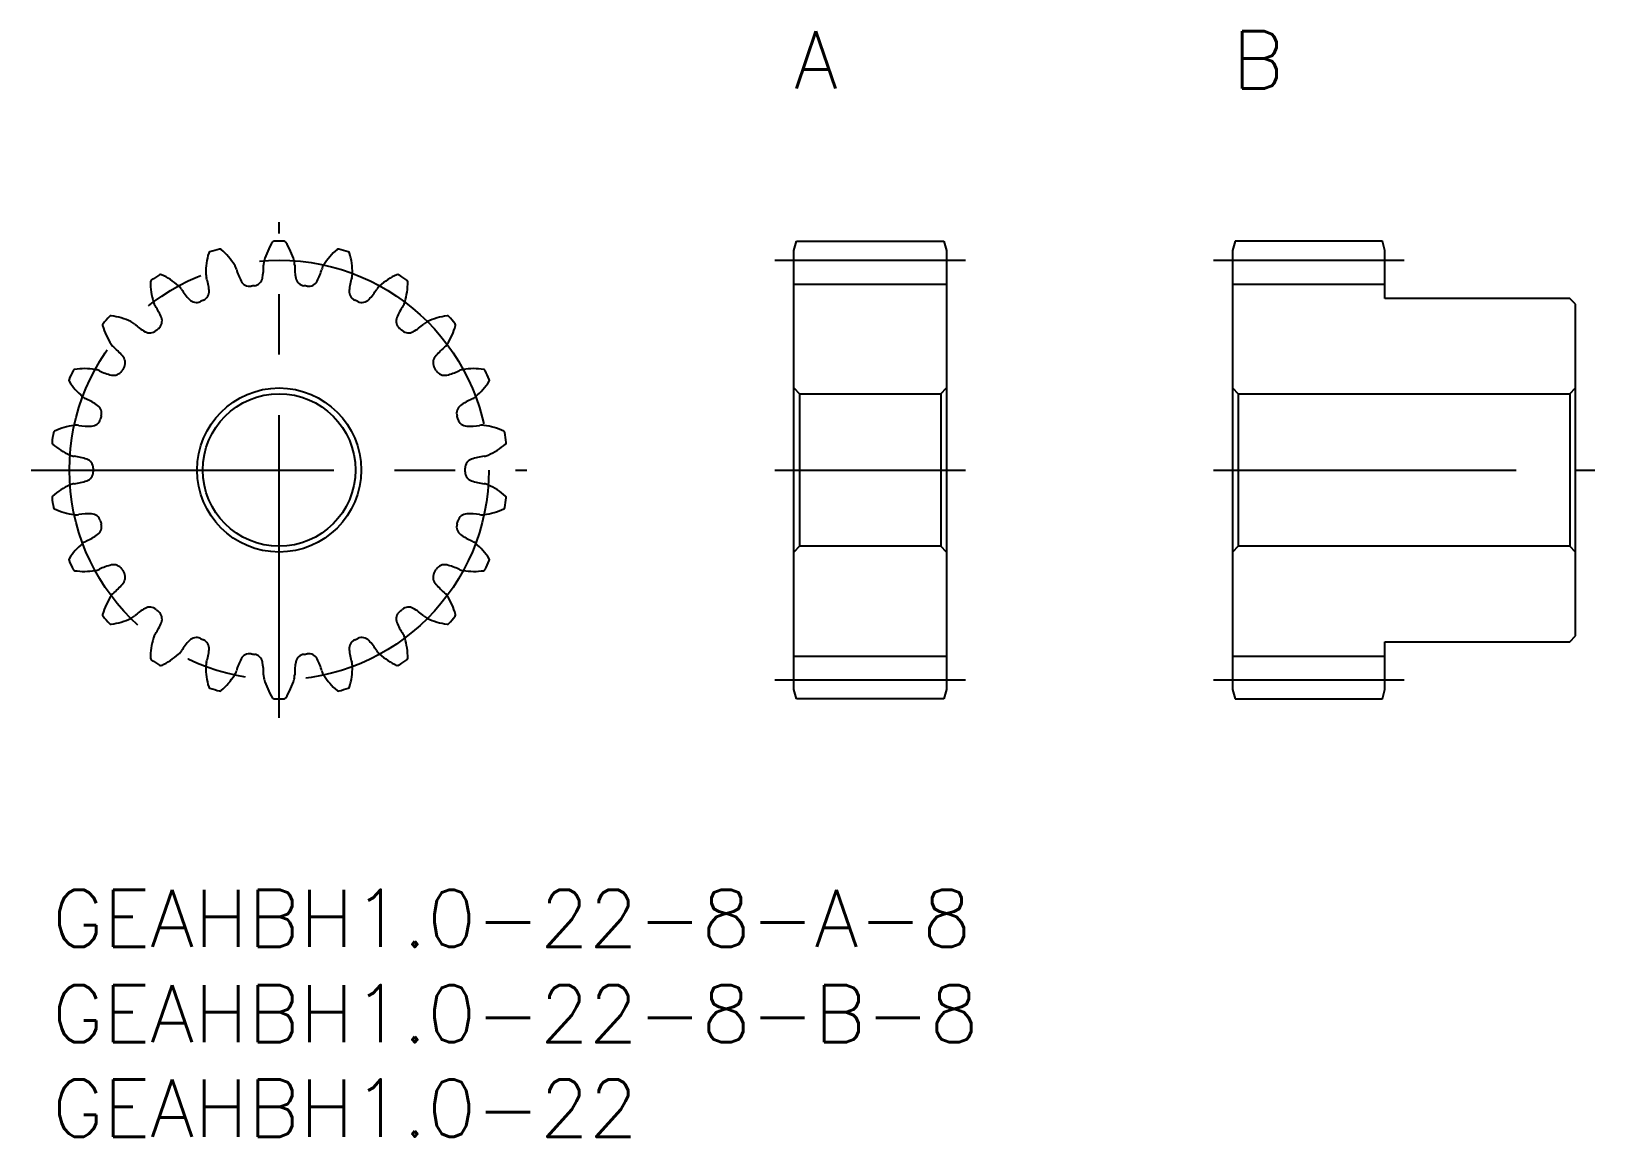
# Model space of a CAD drawing. Extents: x -1.1 to 80.9, y -13 to 45.
import ezdxf

# ---------------------------------------------------------------- set-up
doc = ezdxf.new("R2010")
doc.units = 0
doc.header["$LTSCALE"] = 0.5
doc.linetypes.add('CENTER', pattern=[50.8, 31.75, -6.35, 6.35, -6.35])
for name, color, linetype in [('MSM_CENTER', 1, 'CENTER'), ('MSM_CONTINUOUS', 7, 'CONTINUOUS'), ('MSM_PART_NUMBER', 7, 'CONTINUOUS')]:
    doc.layers.add(name, color=color, linetype=linetype)
doc.styles.get("Standard").update_dxf_attribs({"font": 'txt.shx', "height": 3, "bigfont": 'bigfont.shx'})

# ---------------------------------------------------------------- blocks, each defined once
blk = doc.blocks.new('*U4')
at = {"layer": 'MSM_PART_NUMBER'}
blk.add_text('GEAHBH1.0-22-8-A-8', height=3, dxfattribs=at).set_placement((0, -3))
blk = doc.blocks.new('*U5')
at = {"layer": 'MSM_PART_NUMBER'}
blk.add_text('GEAHBH1.0-22-8-B-8', height=3, dxfattribs=at).set_placement((0, -8))
blk = doc.blocks.new('*U8')
at = {"layer": 'MSM_PART_NUMBER'}
blk.add_text('GEAHBH1.0-22', height=3, dxfattribs=at).set_placement((0, -12.951))

msp = doc.modelspace()

# ---------------------------------------------------------------- linework, layer by layer
at = {"layer": 'MSM_CENTER'}
for p, q in [((11.912, 9), (11.912, 35)), ((37.912, 33), (47.912, 33)), ((60.912, 33), (70.912, 33)), ((-1.088, 22), (24.912, 22)), ((37.912, 22), (47.912, 22)), ((60.912, 22), (80.912, 22)), ((37.912, 11), (47.912, 11)), ((60.912, 11), (70.912, 11))]:
    msp.add_line(p, q, dxfattribs=at)
msp.add_circle((11.912, 22), 11, dxfattribs=at)
at = {"layer": 'MSM_CONTINUOUS'}
for p, q in [((38.912, 33.5), (39.046, 34)), ((39.046, 34), (46.778, 34)), ((46.778, 34), (46.912, 33.5)), ((62.046, 34), (61.912, 33.5)), ((69.778, 34), (62.046, 34)), ((69.912, 33.5), (69.778, 34)), ((38.912, 10.5), (38.912, 33.5)), ((46.912, 33.5), (46.912, 10.5)), ((61.912, 33.5), (61.912, 10.5)), ((69.912, 31), (69.912, 33.5)), ((38.912, 31.75), (46.912, 31.75)), ((61.912, 31.75), (69.912, 31.75)), ((79.612, 31), (69.912, 31)), ((79.912, 30.7), (79.612, 31)), ((79.912, 13.3), (79.912, 30.7)), ((38.912, 26.3), (39.212, 26)), ((46.612, 26), (46.912, 26.3)), ((61.912, 26.3), (62.212, 26)), ((79.612, 26), (79.912, 26.3)), ((39.212, 26), (39.212, 18)), ((39.212, 26), (46.612, 26)), ((46.612, 26), (46.612, 18)), ((62.212, 26), (79.612, 26)), ((62.212, 26), (62.212, 18)), ((79.612, 26), (79.612, 18)), ((39.212, 18), (38.912, 17.7)), ((46.612, 18), (39.212, 18)), ((46.912, 17.7), (46.612, 18)), ((62.212, 18), (61.912, 17.7)), ((79.612, 18), (62.212, 18)), ((79.912, 17.7), (79.612, 18)), ((79.612, 13), (79.912, 13.3)), ((69.912, 13), (79.612, 13)), ((69.912, 10.5), (69.912, 13)), ((38.912, 12.25), (46.912, 12.25)), ((61.912, 12.25), (69.912, 12.25)), ((39.046, 10), (38.912, 10.5)), ((46.778, 10), (39.046, 10)), ((46.912, 10.5), (46.778, 10)), ((61.912, 10.5), (62.046, 10)), ((62.046, 10), (69.778, 10)), ((69.778, 10), (69.912, 10.5))]:
    msp.add_line(p, q, dxfattribs=at)
for radius in [4.3, 4]:
    msp.add_circle((11.912, 22), radius, dxfattribs=at)
for centre, radius, start, end in [((14.654, 31.967), 3.667, 147.234, 164.09091), ((11.654, 33.897), 0.1, 91.24074, 147.23397), ((11.912, 22), 12, 88.75927, 91.24073), ((12.17, 33.897), 0.1, 32.76598, 88.75927), ((9.171, 31.967), 3.667, 15.90909, 32.766), ((11.734, 32.336), 3.667, 163.59764, 180.45455), ((8.313, 33.343), 0.1, 107.60437, 163.59767), ((11.912, 22), 12, 105.1229, 107.60437), ((8.807, 33.488), 0.1, 49.12966, 105.12281), ((6.474, 30.791), 3.667, 32.27273, 49.12964), ((11.912, 32.748), 0.816, 164.09091, 180.68406), ((11.912, 32.748), 0.816, 359.31594, 15.90909), ((17.35, 30.791), 3.667, 130.87036, 147.72727), ((15.017, 33.488), 0.1, 74.8771, 130.87033), ((11.912, 22), 12, 72.39563, 74.87709), ((15.511, 33.343), 0.1, 16.40234, 72.39563), ((12.09, 32.336), 3.667, 359.54545, 16.40236), ((11.912, 22), 12, 121.48654, 123.968), ((5.697, 32.148), 0.1, 65.4933, 121.48645), ((4.217, 28.903), 3.667, 48.63636, 65.49327), ((8.884, 32.313), 0.816, 180.45454, 197.04769), ((4.868, 31.081), 3.385, 5.58098, 17.04769), ((8.884, 32.313), 0.816, 15.67958, 32.27272), ((12.928, 33.448), 3.385, 195.67958, 207.14629), ((10.545, 32.158), 0.5, 277.66197, 349.21734), ((7.712, 32.698), 3.385, 349.21735, 0.68406), ((16.112, 32.698), 3.385, 179.31594, 190.78265), ((13.279, 32.158), 0.5, 190.78266, 262.33803), ((10.896, 33.448), 3.385, 332.85371, 344.32042), ((14.94, 32.313), 0.816, 147.72727, 164.32042), ((18.956, 31.081), 3.385, 162.95231, 174.41902), ((14.94, 32.313), 0.816, 342.95231, 359.54546), ((19.607, 28.903), 3.667, 114.50673, 131.36364), ((18.127, 32.148), 0.1, 58.51346, 114.50669), ((11.912, 22), 12, 56.032, 58.51346), ((5.263, 31.869), 0.1, 123.968, 179.96131), ((8.83, 31.867), 3.667, 179.96127, 196.81818), ((6.101, 31.042), 0.816, 32.04322, 48.63636), ((9.662, 33.271), 3.385, 212.04321, 223.50993), ((7.739, 31.362), 0.5, 294.02561, 5.58099), ((10.361, 32.132), 0.5, 207.14629, 278.70166), ((11.912, 22), 9.75, 97.66197, 98.70166), ((11.912, 22), 9.75, 81.29834, 82.33803), ((13.463, 32.132), 0.5, 261.29834, 332.8537), ((16.085, 31.362), 0.5, 174.41902, 245.97439), ((14.162, 33.271), 3.385, 316.49008, 327.95679), ((17.723, 31.042), 0.816, 131.36364, 147.95678), ((14.994, 31.867), 3.667, 343.18182, 0.03873), ((18.561, 31.869), 0.1, 0.03871, 56.032), ((6.101, 31.042), 0.816, 196.81818, 213.41133), ((2.595, 28.729), 3.385, 21.94462, 33.41133), ((7.57, 31.285), 0.5, 223.50993, 295.06529), ((11.912, 22), 9.75, 114.02561, 115.0653), ((11.912, 22), 9.75, 64.9347, 65.97439), ((16.254, 31.285), 0.5, 244.93468, 316.49008), ((21.229, 28.729), 3.385, 146.58867, 158.05538), ((17.723, 31.042), 0.816, 326.58867, 343.18182), ((2.752, 29.596), 0.1, 140.33164, 196.32494), ((6.175, 30.599), 3.667, 196.32491, 213.18182), ((11.912, 22), 12, 137.85018, 140.33164), ((3.089, 29.986), 0.1, 81.85694, 137.85008), ((2.584, 26.455), 3.667, 65, 81.85691), ((3.789, 29.039), 0.816, 48.40685, 64.99999), ((6.578, 32.18), 3.385, 228.40685, 239.87356), ((5.27, 29.807), 0.5, 310.38925, 21.94463), ((18.554, 29.807), 0.5, 158.05539, 229.61075), ((17.247, 32.18), 3.385, 300.12644, 311.59315), ((20.035, 29.039), 0.816, 115, 131.59315), ((21.24, 26.455), 3.667, 98.14309, 115), ((17.649, 30.599), 3.667, 326.81818, 343.67509), ((20.735, 29.986), 0.1, 42.14982, 98.14309), ((11.912, 22), 12, 39.66836, 42.14982), ((21.072, 29.596), 0.1, 343.67507, 39.66836), ((5.13, 29.685), 0.5, 239.87356, 311.42893), ((11.912, 22), 9.75, 130.38925, 131.42894), ((11.912, 22), 9.75, 48.57106, 49.61075), ((18.694, 29.685), 0.5, 228.57104, 300.12644), ((3.789, 29.039), 0.816, 213.18182, 229.77497), ((1.076, 25.831), 3.385, 38.30826, 49.77497), ((3.34, 27.62), 0.5, 326.75288, 38.30826), ((20.484, 27.62), 0.5, 141.69175, 213.24712), ((22.748, 25.831), 3.385, 130.22503, 141.69175), ((20.035, 29.039), 0.816, 310.22503, 326.81819), ((11.912, 22), 12, 154.21382, 156.69528), ((1.197, 27.177), 0.1, 98.22052, 154.21391), ((1.707, 23.647), 3.667, 81.36363, 98.22055), ((2.135, 26.465), 0.816, 64.77049, 81.36363), ((3.926, 30.265), 3.385, 244.77049, 256.2372), ((3.239, 27.463), 0.5, 256.2372, 327.79257), ((11.912, 22), 9.75, 146.75288, 147.79257), ((11.912, 22), 9.75, 32.20743, 33.24712), ((20.585, 27.463), 0.5, 212.20743, 283.76281), ((19.899, 30.265), 3.385, 283.7628, 295.22951), ((21.689, 26.465), 0.816, 98.63636, 115.22951), ((22.117, 23.647), 3.667, 81.77945, 98.63636), ((22.627, 27.177), 0.1, 25.78619, 81.77942), ((11.912, 22), 12, 23.30472, 25.78619), ((0.983, 26.708), 0.1, 156.69528, 212.68858), ((3.985, 28.634), 3.667, 212.68855, 229.54545), ((19.839, 28.634), 3.667, 310.45455, 327.31145), ((22.841, 26.708), 0.1, 327.31143, 23.30472), ((2.135, 26.465), 0.816, 229.54545, 246.1386), ((0.436, 22.623), 3.385, 54.67189, 66.1386), ((23.388, 22.623), 3.385, 113.8614, 125.32811), ((21.689, 26.465), 0.816, 293.8614, 310.45455), ((2.051, 24.798), 0.5, 272.60083, 344.1562), ((2.104, 24.977), 0.5, 343.11652, 54.6719), ((11.912, 22), 9.75, 163.11652, 164.15621), ((21.72, 24.977), 0.5, 125.32811, 196.88348), ((11.912, 22), 9.75, 15.84379, 16.88348), ((21.773, 24.798), 0.5, 195.84379, 267.39917), ((11.912, 22), 12, 170.57745, 173.05891), ((0.173, 23.948), 0.1, 114.58421, 170.57735), ((1.656, 20.705), 3.667, 97.72727, 114.58418), ((1.273, 23.53), 0.816, 81.13412, 97.72727), ((1.921, 27.68), 3.385, 261.13412, 272.60084), ((21.904, 27.68), 3.385, 267.39917, 278.86588), ((22.551, 23.53), 0.816, 82.27273, 98.86588), ((22.168, 20.705), 3.667, 65.41582, 82.27273), ((23.651, 23.948), 0.1, 9.42255, 65.41578), ((11.912, 22), 12, 6.94109, 9.42255), ((0.099, 23.438), 0.1, 173.05891, 229.05222), ((2.437, 26.132), 3.667, 229.05218, 245.90909), ((21.387, 26.132), 3.667, 294.09091, 310.94782), ((23.725, 23.438), 0.1, 310.9478, 6.94109), ((1.273, 23.53), 0.816, 245.90909, 262.50224), ((0.725, 19.365), 3.385, 71.03553, 82.50224), ((1.662, 22.093), 0.5, 359.48015, 71.03554), ((22.162, 22.093), 0.5, 108.96448, 180.51985), ((23.099, 19.365), 3.385, 97.49776, 108.96447), ((22.551, 23.53), 0.816, 277.49776, 294.0909), ((0.725, 24.635), 3.385, 277.49776, 288.96447), ((1.662, 21.907), 0.5, 288.96447, 0.51984), ((11.912, 22), 9.75, 179.48015, 180.51985), ((11.912, 22), 9.75, 359.48015, 0.51985), ((22.162, 21.907), 0.5, 179.48015, 251.03554), ((23.099, 24.635), 3.385, 251.03553, 262.50224), ((0.099, 20.562), 0.1, 130.94779, 186.94099), ((11.912, 22), 12, 186.94109, 189.42255), ((2.437, 17.868), 3.667, 114.09091, 130.94782), ((1.273, 20.47), 0.816, 97.49776, 114.0909), ((22.551, 20.47), 0.816, 65.90909, 82.50224), ((21.387, 17.868), 3.667, 49.05218, 65.90909), ((11.912, 22), 12, 350.57745, 353.05891), ((23.725, 20.562), 0.1, 353.05891, 49.05218), ((0.173, 20.052), 0.1, 189.42255, 245.41582), ((1.656, 23.295), 3.667, 245.41582, 262.27273), ((1.921, 16.32), 3.385, 87.39917, 98.86588), ((2.051, 19.202), 0.5, 15.84379, 87.39917), ((21.773, 19.202), 0.5, 92.60084, 164.15621), ((21.904, 16.32), 3.385, 81.13412, 92.60084), ((22.168, 23.295), 3.667, 277.72727, 294.58418), ((23.651, 20.052), 0.1, 294.58416, 350.57745), ((1.273, 20.47), 0.816, 262.27273, 278.86588), ((2.104, 19.023), 0.5, 305.32811, 16.88348), ((11.912, 22), 9.75, 195.84379, 196.88348), ((21.72, 19.023), 0.5, 163.11652, 234.6719), ((11.912, 22), 9.75, 343.11652, 344.15621), ((22.551, 20.47), 0.816, 261.13412, 277.72727), ((3.985, 15.366), 3.667, 130.45454, 147.31145), ((2.135, 17.535), 0.816, 113.8614, 130.45454), ((0.436, 21.377), 3.385, 293.8614, 305.32811), ((23.388, 21.377), 3.385, 234.67189, 246.1386), ((21.689, 17.535), 0.816, 49.54545, 66.1386), ((19.839, 15.366), 3.667, 32.68854, 49.54545), ((0.983, 17.292), 0.1, 147.31143, 203.30472), ((11.912, 22), 12, 203.30472, 205.78619), ((11.912, 22), 12, 334.21381, 336.69528), ((22.841, 17.292), 0.1, 336.69528, 32.68854), ((1.197, 16.823), 0.1, 205.78619, 261.77945), ((1.707, 20.353), 3.667, 261.77945, 278.63636), ((2.135, 17.535), 0.816, 278.63636, 295.22951), ((3.926, 13.735), 3.385, 103.7628, 115.22951), ((3.239, 16.537), 0.5, 32.20743, 103.76281), ((11.912, 22), 9.75, 212.20743, 213.24712), ((3.34, 16.38), 0.5, 321.69175, 33.24711), ((20.484, 16.38), 0.5, 146.75288, 218.30826), ((11.912, 22), 9.75, 326.75288, 327.79257), ((20.585, 16.537), 0.5, 76.2372, 147.79257), ((19.899, 13.735), 3.385, 64.77049, 76.2372), ((21.689, 17.535), 0.816, 244.77049, 261.36363), ((22.117, 20.353), 3.667, 261.36363, 278.22055), ((22.627, 16.823), 0.1, 278.22052, 334.21381), ((3.789, 14.961), 0.816, 130.22503, 146.81819), ((1.076, 18.169), 3.385, 310.22503, 321.69175), ((22.748, 18.169), 3.385, 218.30826, 229.77497), ((20.035, 14.961), 0.816, 33.18182, 49.77497), ((6.175, 13.401), 3.667, 146.81818, 163.67509), ((5.13, 14.315), 0.5, 48.57106, 120.12644), ((18.694, 14.315), 0.5, 59.87356, 131.42894), ((17.649, 13.401), 3.667, 16.32491, 33.18182), ((2.752, 14.404), 0.1, 163.67507, 219.66826), ((11.912, 22), 12, 219.66836, 222.14982), ((3.089, 14.014), 0.1, 222.14982, 278.14309), ((2.584, 17.545), 3.667, 278.14309, 295), ((3.789, 14.961), 0.816, 295, 311.59315), ((6.578, 11.82), 3.385, 120.12644, 131.59315), ((2.595, 15.271), 3.385, 326.58867, 338.05538), ((11.912, 22), 9.75, 228.57106, 229.61075), ((5.27, 14.193), 0.5, 338.05538, 49.61075), ((18.554, 14.193), 0.5, 130.38925, 201.94463), ((21.229, 15.271), 3.385, 201.94462, 213.41133), ((11.912, 22), 9.75, 310.38925, 311.42894), ((17.247, 11.82), 3.385, 48.40685, 59.87356), ((20.035, 14.961), 0.816, 228.40685, 244.99999), ((21.24, 17.545), 3.667, 245, 261.85691), ((20.735, 14.014), 0.1, 261.85689, 317.85018), ((11.912, 22), 12, 317.85018, 320.33164), ((21.072, 14.404), 0.1, 320.33164, 16.32491), ((8.83, 12.133), 3.667, 163.18182, 180.03873), ((6.101, 12.958), 0.816, 146.58867, 163.18181), ((7.57, 12.715), 0.5, 64.9347, 136.49008), ((11.912, 22), 9.75, 244.9347, 245.97439), ((11.912, 22), 9.75, 294.02561, 295.0653), ((16.254, 12.715), 0.5, 43.50993, 115.0653), ((17.723, 12.958), 0.816, 16.81818, 33.41133), ((14.994, 12.133), 3.667, 359.96127, 16.81818), ((4.217, 15.097), 3.667, 294.50673, 311.36364), ((6.101, 12.958), 0.816, 311.36364, 327.95678), ((9.662, 10.729), 3.385, 136.49007, 147.95679), ((7.739, 12.638), 0.5, 354.41902, 65.97439), ((4.868, 12.919), 3.385, 342.95231, 354.41902), ((10.361, 11.868), 0.5, 81.29834, 152.85372), ((11.912, 22), 9.75, 261.29834, 262.33803), ((10.545, 11.842), 0.5, 10.78265, 82.33803), ((13.279, 11.842), 0.5, 97.66197, 169.21735), ((11.912, 22), 9.75, 277.66197, 278.70166), ((13.463, 11.868), 0.5, 27.14629, 98.70166), ((16.085, 12.638), 0.5, 114.02561, 185.58099), ((18.956, 12.919), 3.385, 185.58098, 197.04769), ((14.162, 10.729), 3.385, 32.04321, 43.50993), ((17.723, 12.958), 0.816, 212.04322, 228.63636), ((19.607, 15.097), 3.667, 228.63636, 245.49327), ((5.263, 12.131), 0.1, 180.0387, 236.0319), ((11.912, 22), 12, 236.032, 238.51346), ((5.697, 11.852), 0.1, 238.51346, 294.50669), ((8.884, 11.687), 0.816, 162.95231, 179.54545), ((11.734, 11.664), 3.667, 179.54545, 196.40236), ((12.928, 10.552), 3.385, 152.85371, 164.32042), ((7.712, 11.302), 3.385, 359.31594, 10.78265), ((16.112, 11.302), 3.385, 169.21735, 180.68406), ((10.896, 10.552), 3.385, 15.67958, 27.14629), ((12.09, 11.664), 3.667, 343.59763, 0.45455), ((14.94, 11.687), 0.816, 0.45454, 17.04769), ((18.127, 11.852), 0.1, 245.49325, 301.48654), ((11.912, 22), 12, 301.48654, 303.968), ((18.561, 12.131), 0.1, 303.968, 359.96124), ((6.474, 13.209), 3.667, 310.87036, 327.72727), ((8.884, 11.687), 0.816, 327.72727, 344.32042), ((11.912, 11.252), 0.816, 179.31594, 195.90908), ((14.654, 12.033), 3.667, 195.90909, 212.766), ((9.171, 12.033), 3.667, 327.234, 344.09091), ((11.912, 11.252), 0.816, 344.09091, 0.68406), ((14.94, 11.687), 0.816, 195.67958, 212.27272), ((17.35, 13.209), 3.667, 212.27273, 229.12964), ((8.313, 10.657), 0.1, 196.40234, 252.39554), ((11.912, 22), 12, 252.39563, 254.87709), ((8.807, 10.512), 0.1, 254.87709, 310.87036), ((11.654, 10.103), 0.1, 212.76598, 268.75927), ((11.912, 22), 12, 268.75927, 271.24073), ((12.17, 10.103), 0.1, 271.24073, 327.234), ((15.017, 10.512), 0.1, 229.12961, 285.12291), ((11.912, 22), 12, 285.12291, 287.60437), ((15.511, 10.657), 0.1, 287.60437, 343.5976)]:
    msp.add_arc(centre, radius, start, end, dxfattribs=at)

# ---------------------------------------------------------------- block references
for name in ['*U4', '*U5', '*U8']:
    msp.add_blockref(name, (0, 0), dxfattribs=at)

# ---------------------------------------------------------------- texts
at = {"layer": 'MSM_PART_NUMBER', "linetype": 'CONTINUOUS'}
for s, p in [('A', (38.912, 42)), ('B', (61.912, 42))]:
    msp.add_text(s, height=3, dxfattribs=at).set_placement(p)

doc.saveas('drawing.dxf')
